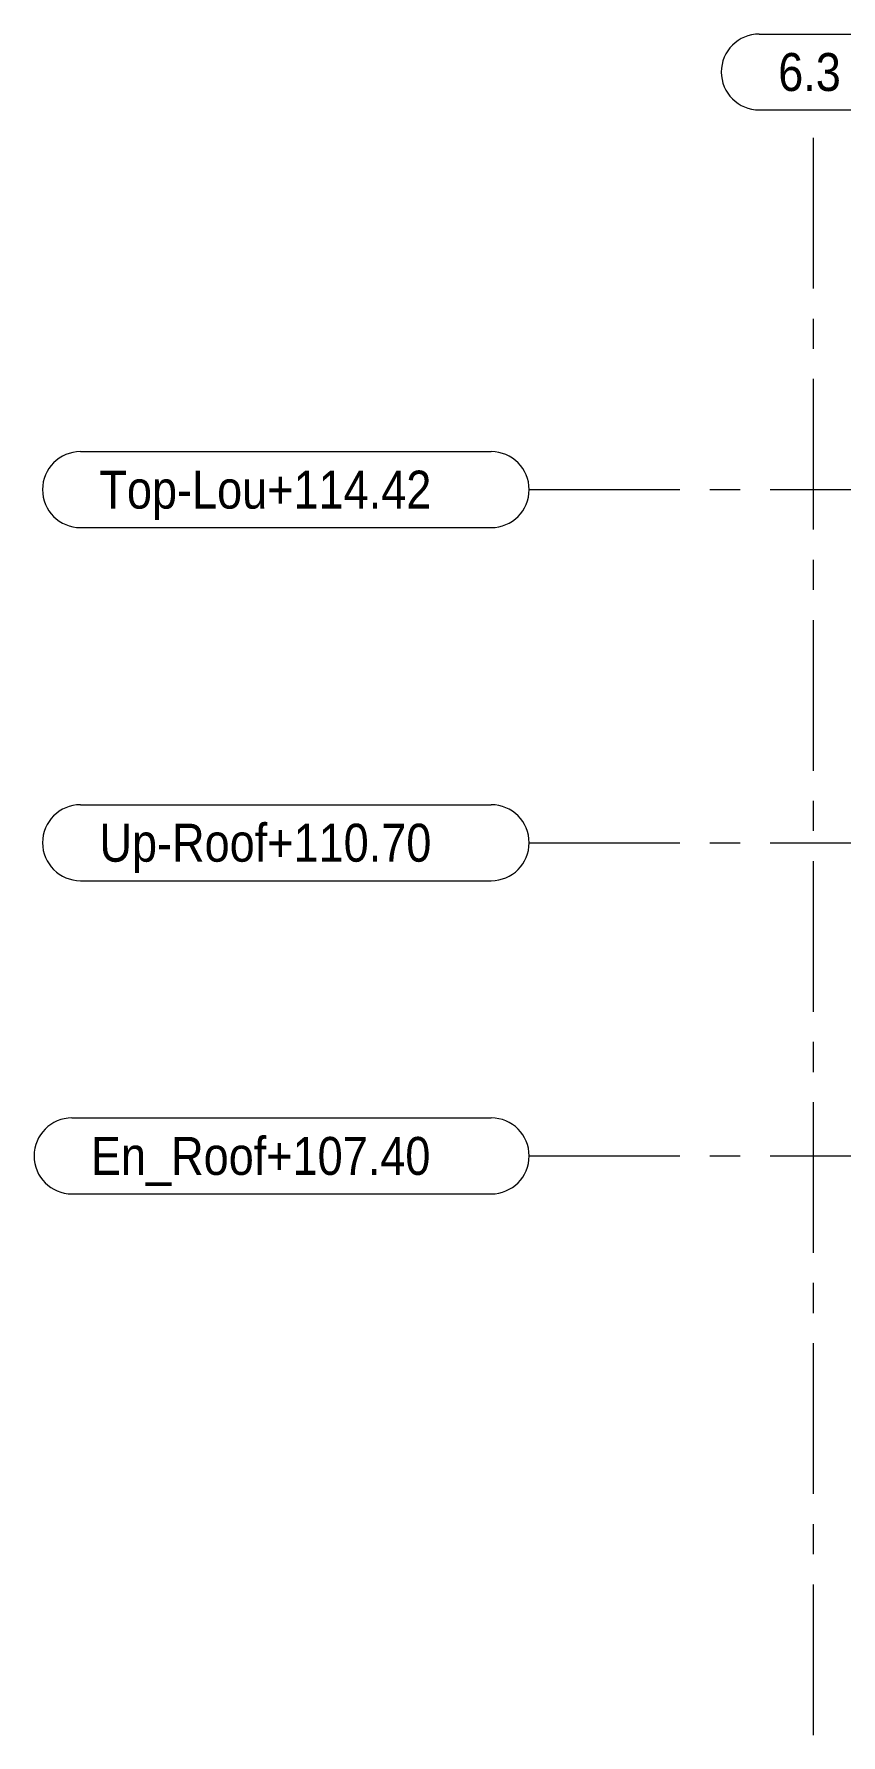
# Model space of a CAD drawing. Header units: millimetres. Extents: x 652937 to 1670132, y 1473552 to 2851037.
# Drawn here: x 663496.76 to 663505.27, y 1524455.64 to 1524473.56 of the extents above; entities that cross this region are included whole.
import ezdxf

# ---------------------------------------------------------------- set-up
doc = ezdxf.new("R2010")
doc.units = ezdxf.units.MM
doc.linetypes.add('XKITLINE00', pattern=[0])
doc.layers.add('S-GRID', color=7, linetype='Continuous', lineweight=9)
doc.styles.add('Arial', font='arial.ttf')

# ---------------------------------------------------------------- blocks, each defined once
blk = doc.blocks.new('*A1092749')
at = {"layer": 'S-GRID', "color": 7, "linetype": 'XKITLINE00', "lineweight": 0}
for p, q in [((413.949725, 31.898606), (421.887225, 31.898606)), ((423.474725, 31.898606), (425.062225, 31.898606)), ((426.649725, 31.898606), (434.587225, 31.898606))]:
    blk.add_line(p, q, dxfattribs=at)
at = {"layer": 'S-GRID', "color": 7, "style": 'Arial', "width": 0.85}
blk.add_text('En_Roof+107.40', height=2, dxfattribs=at).set_placement((390.854022, 30.898606))
blk = doc.blocks.new('*A1096753')
at = {"layer": 'S-GRID', "color": 7, "linetype": 'XKITLINE00', "lineweight": 0}
for p, q in [((413.949725, 66.998606), (421.887225, 66.998606)), ((423.474725, 66.998606), (425.062225, 66.998606)), ((426.649725, 66.998606), (434.587225, 66.998606))]:
    blk.add_line(p, q, dxfattribs=at)
at = {"layer": 'S-GRID', "color": 7, "style": 'Arial', "width": 0.85}
blk.add_text('Top-Lou+114.42', height=2, dxfattribs=at).set_placement((391.300311, 65.998606))
blk = doc.blocks.new('*A1100757')
at = {"layer": 'S-GRID', "color": 7, "linetype": 'XKITLINE00', "lineweight": 0}
for p, q in [((413.949725, 48.398606), (421.887225, 48.398606)), ((423.474725, 48.398606), (425.062225, 48.398606)), ((426.649725, 48.398606), (434.587225, 48.398606))]:
    blk.add_line(p, q, dxfattribs=at)
at = {"layer": 'S-GRID', "color": 7, "style": 'Arial', "width": 0.85}
blk.add_text('Up-Roof+110.70', height=2, dxfattribs=at).set_placement((391.303241, 47.398606))
blk = doc.blocks.new('*A1162791')
at = {"layer": 'S-GRID', "color": 7, "linetype": 'XKITLINE00', "lineweight": 0}
for p, q in [((428.928801, 77.591996), (428.928801, 85.529496)), ((428.928801, 74.416996), (428.928801, 76.004496)), ((428.928801, 64.891996), (428.928801, 72.829496)), ((428.928801, 61.716996), (428.928801, 63.304496)), ((428.928801, 52.191996), (428.928801, 60.129496)), ((428.928801, 49.016996), (428.928801, 50.604496)), ((428.928801, 39.491996), (428.928801, 47.429496)), ((428.928801, 36.316996), (428.928801, 37.904496)), ((428.928801, 26.791996), (428.928801, 34.729496)), ((428.928801, 23.616996), (428.928801, 25.204496)), ((428.928801, 14.091996), (428.928801, 22.029496)), ((428.928801, 10.916996), (428.928801, 12.504496)), ((428.928801, 1.391996), (428.928801, 9.329496))]:
    blk.add_line(p, q, dxfattribs=at)
at = {"layer": 'S-GRID', "color": 7, "style": 'Arial', "width": 0.85}
blk.add_text('6.3', height=2, dxfattribs=at).set_placement((427.074797, 87.998606))
blk = doc.blocks.new('*A1219820')
at = {"layer": 'S-GRID', "color": 7, "linetype": 'XKITLINE00', "lineweight": 0}
for p, q in [((389.854022, 33.898606), (411.949725, 33.898606)), ((389.854022, 29.898606), (411.949725, 29.898606))]:
    blk.add_line(p, q, dxfattribs=at)
for centre, start, end in [((389.854022, 31.898606), 90, 270), ((411.949725, 31.898606), 270, 90)]:
    blk.add_arc(centre, 2, start, end, dxfattribs=at)
blk = doc.blocks.new('*A1235832')
at = {"layer": 'S-GRID', "color": 7, "linetype": 'XKITLINE00', "lineweight": 0}
for p, q in [((390.303241, 50.398606), (411.949725, 50.398606)), ((390.303241, 46.398606), (411.949725, 46.398606))]:
    blk.add_line(p, q, dxfattribs=at)
for centre, start, end in [((390.303241, 48.398606), 90, 270), ((411.949725, 48.398606), 270, 90)]:
    blk.add_arc(centre, 2, start, end, dxfattribs=at)
blk = doc.blocks.new('*A1240837')
at = {"layer": 'S-GRID', "color": 7, "linetype": 'XKITLINE00', "lineweight": 0}
for p, q in [((390.300311, 68.998606), (411.949725, 68.998606)), ((390.300311, 64.998606), (411.949725, 64.998606))]:
    blk.add_line(p, q, dxfattribs=at)
for centre, start, end in [((390.300311, 66.998606), 90, 270), ((411.949725, 66.998606), 270, 90)]:
    blk.add_arc(centre, 2, start, end, dxfattribs=at)
blk = doc.blocks.new('*A1243840')
at = {"layer": 'S-GRID', "color": 7, "linetype": 'XKITLINE00', "lineweight": 0}
for p, q in [((426.074797, 90.998606), (431.782804, 90.998606)), ((426.074797, 86.998606), (431.782804, 86.998606))]:
    blk.add_line(p, q, dxfattribs=at)
for centre, start, end in [((426.074797, 88.998606), 90, 270), ((431.782804, 88.998606), 270, 90)]:
    blk.add_arc(centre, 2, start, end, dxfattribs=at)
blk = doc.blocks.new('si12')
at = {"color": 7, "lineweight": 0, "xscale": 200, "yscale": 200, "zscale": 200}
for name in ['*A1243840', '*A1162791', '*A1240837', '*A1096753', '*A1235832', '*A1100757', '*A1219820', '*A1092749']:
    blk.add_blockref(name, (-125633, 57033), dxfattribs=at)

msp = doc.modelspace()

# ---------------------------------------------------------------- block references
at = {"color": 7, "xscale": 0.001, "yscale": 0.001, "zscale": 0.001}
msp.add_blockref('si12', (663544.8241, 1524398.33), dxfattribs=at)

doc.saveas('drawing.dxf')
